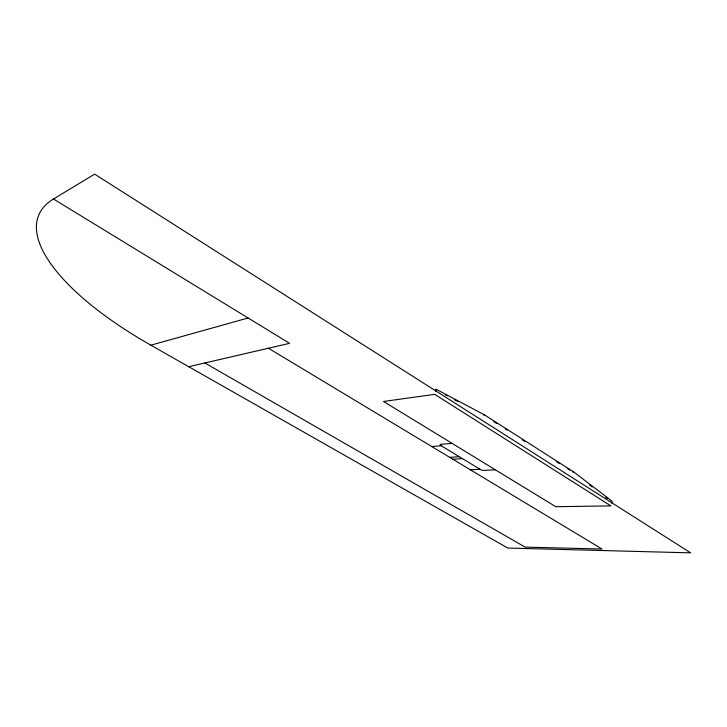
<?xml version="1.0" encoding="UTF-8"?>
<svg xmlns="http://www.w3.org/2000/svg" width="727" height="727" viewBox="0 0 727 727"><rect width="100%" height="100%" fill="white"/><g stroke="black" fill="none" stroke-linecap="round" stroke-linejoin="round"><path stroke-width="1.09" d="M611.652 503.12L612.17 501.276L573.621 471.887L484.464 414.863L436.382 389.381L435.319 389.536M435.7 391.371L436.382 389.381M53.471 199.007L94.655 174.144L690.65 552.856L507.782 548.049L150.843 345.18A227.942 81.397 22.6 0 1 53.471 199.007L289.573 343.335L188.72 366.708M150.843 345.18L248.098 317.99M483.382 414.99L484.464 414.863M452.103 443.379L440.298 444.37L441.371 445.024L440.171 445.124L481.065 469.887L483.31 470.442L495.36 469.796M431.774 446.56L441.244 445.769M449.713 457.356L459.273 456.692M452.876 459.255L462.454 458.619M470.36 469.778L480.002 469.251M572.503 471.941L573.621 471.887M445.333 394.843L447.332 395.897M454.339 399.614L458.346 401.731M204.85 362.973L525.148 547.113L602.02 549.03L268.427 348.233M493.806 421.651L496.65 423.468M505.183 428.921L507.082 430.13M522.25 439.826L525.094 441.643M556.382 461.645L559.227 463.462M567.76 468.915L569.659 470.124M589.524 484.918L592.214 486.963M605.655 497.204L607.445 498.568M434.682 394.343L383.511 401.477L555.764 506.701L610.88 505.892L434.682 394.343"/></g></svg>
